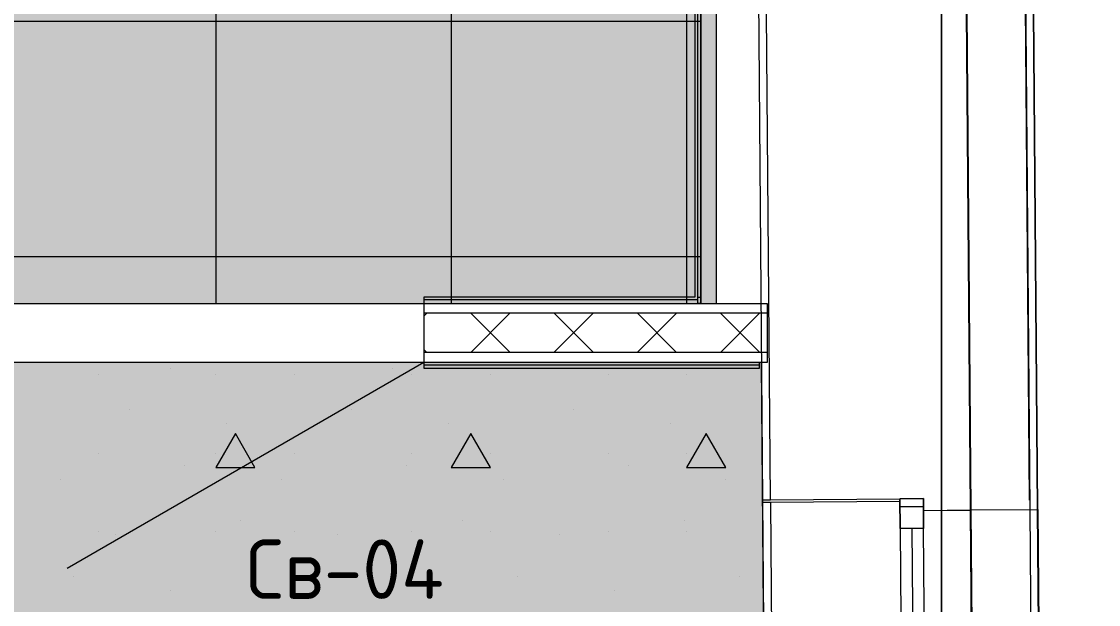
# Model space of a CAD drawing. Header units: millimetres. Extents: x -13069 to 207500, y -71366 to 56785.
# Drawn here: x 171982 to 174727, y 32788 to 34273 of the extents above; entities that cross this region are included whole.
import ezdxf

# ---------------------------------------------------------------- set-up
doc = ezdxf.new("R2010")
doc.units = ezdxf.units.MM
doc.layers.add('PDF _Подложка без мебели', color=7, linetype='Continuous')
doc.layers.add('PDF _Текст', color=7, linetype='Continuous')
doc.layers.add('PDF _Потолки', color=7, linetype='Continuous', lineweight=5, true_color=0x535353)
doc.layers.add('PDF _Ригели', color=7, linetype='Continuous', true_color=0x959595)
doc.styles.add('PDF GOST Common', font='GOST_Common.ttf')

msp = doc.modelspace()

# ---------------------------------------------------------------- hatches: boundary and pattern name
at = {"layer": 'PDF _Потолки', "true_color": 0xcae6ff, "transparency": 33554559}
msp.add_hatch(color=254, dxfattribs=at).paths.add_polyline_path([(167977.922, 35239.842), (167977.922, 36244.642), (170279.521, 36244.642), (170279.521, 34656.742), (170429.521, 34656.742), (170429.521, 38515.443), (171388.92, 38499.243), (171388.92, 38361.943), (171808.921, 38361.943), (171808.921, 38492.143), (171925.12, 38490.142), (171910.02, 42957.142), (173810.319, 42957.142), (173840.519, 39227.542), (173296.72, 39236.743), (173283.525, 38467.242), (173299.723, 36362.342), (173843.724, 36362.643), (173858.525, 34529.142), (173713.322, 34529.142), (173713.322, 33554.843), (170429.521, 33554.643), (168905.925, 33554.643), (168905.925, 35239.842)])
at = {"layer": 'PDF _Потолки', "true_color": 0xffffff, "transparency": 33554559}
msp.add_hatch(color=7, dxfattribs=at).paths.add_polyline_path([(164998.924, 22658.343), (164998.924, 26422.341), (165168.919, 26422.341), (165168.919, 27608.343), (167412.919, 27608.343), (167427.922, 25005.844), (167427.922, 23805.844), (167427.922, 22132.342), (167397.123, 22132.342), (167397.123, 21526.544), (167675.12, 21526.544), (167675.12, 21159.741), (168160.02, 21159.741), (168157.225, 22062.441), (170317.021, 22062.441), (170317.021, 22667.443), (170565.422, 22667.443), (168531.523, 22676.443), (168531.523, 23506.442), (167977.922, 23506.442), (167977.922, 33404.643), (173867.619, 33404.643), (173925.022, 26392.343), (173779.82, 26392.343), (173779.82, 25405.941), (173933.024, 25405.941), (173955.32, 22652.441), (171517.021, 22663.241), (171517.021, 22007.443), (173980.522, 22007.443), (173998.82, 19747.442), (173800.822, 19747.442), (173800.822, 18418.542), (174009.52, 18418.542), (168168.321, 18418.243), (168163.621, 19961.541), (168163.621, 19961.041), (167690.123, 19961.041), (167690.123, 19115.341), (167375.12, 19115.341), (167375.12, 18483.041), (165792.021, 18483.041), (165792.021, 18784.542), (165130.223, 18784.542), (165130.223, 22112.341), (165639.524, 22112.341), (165639.524, 22658.343)])

# ---------------------------------------------------------------- linework, layer by layer
at = {"layer": 'PDF _Подложка без мебели', "lineweight": 18}
msp.add_lwpolyline([(174326.622, -7031.659, -0.41419022), (174726.622, -7431.659, -0.4141845), (174326.622, -7831.659, -0.4141845), (173926.622, -7431.659, -0.41419022), (174326.622, -7031.659), (174326.622, 46201.342), (174326.622, -6109.058)], format="xyb", dxfattribs=at)
for points in [[(173846.824, 38447.042), (173826.823, 38446.942), (173829.222, 38152.542), (173843.724, 36362.643), (173870.42, 33054.142), (173890.422, 33054.241), (174220.42, 33056.942), (174280.424, 33057.443), (174281.022, 32981.442), (174280.424, 33057.443), (174220.42, 33056.942)], [(174426.823, 29793.542), (174427.623, 29698.541), (174357.621, 29697.943), (174356.822, 29792.941), (174426.823, 29793.542), (174400.724, 33027.442), (174400.724, 33028.442), (174373.32, 36416.943), (174359.52, 38111.842)], [(174360.319, 38111.842), (174374.021, 36416.943), (174401.42, 33028.442), (174571.421, 33029.742)], [(174551.225, 33053.642), (174524.021, 36418.142), (174374.021, 36416.943)], [(174559.324, 32053.642), (174577.525, 29794.741), (174558.622, 32138.642), (174558.622, 32139.642), (174578.624, 32139.842), (174571.421, 33029.742), (174544.023, 36418.243), (174524.021, 36418.142), (174524.021, 36417.143), (174551.42, 33029.643), (174558.622, 32139.642), (174408.622, 32138.442)], [(173890.422, 33054.241), (173863.725, 36362.742), (173808.72, 36362.342), (173823.423, 34545.042), (173713.322, 34545.042), (173713.322, 34537.042), (173697.422, 34537.042), (173697.422, 33570.542), (173007.225, 33570.542), (173007.225, 33389.642), (173862.425, 33389.642), (173862.425, 33404.643)], [(173704.319, 34537.042), (173704.319, 33570.542), (173705.424, 33570.542)], [(173753.324, 33554.643), (173882.225, 33554.643), (173882.225, 33404.643), (173862.425, 33404.643), (173007.225, 33404.643), (172097.923, 32879.643)], [(173007.225, 33554.643), (173705.424, 33554.643), (173705.424, 33570.542), (173713.322, 33570.542)], [(173705.424, 33563.642), (173007.225, 33563.642)], [(173713.322, 33554.643), (173705.424, 33554.643)], [(173014.323, 33529.643), (173007.225, 33522.543)], [(173882.225, 33529.643), (173007.225, 33529.643)], [(173226.42, 33529.643), (173126.42, 33429.643)], [(173127.122, 33529.643), (173227.122, 33429.643)], [(173438.621, 33529.643), (173338.621, 33429.643)], [(173339.219, 33529.643), (173439.219, 33429.643)], [(173650.724, 33529.643), (173550.724, 33429.643)], [(173551.322, 33529.643), (173651.322, 33429.643)], [(173862.822, 33529.643), (173762.822, 33429.643)], [(173763.523, 33529.643), (173863.523, 33429.643)], [(173007.225, 33437.342), (173015.025, 33429.643)], [(173882.225, 33429.643), (173007.225, 33429.643)], [(173007.225, 33398.641), (173862.425, 33398.641)], [(173870.42, 33054.142), (173875.523, 32427.943), (173876.225, 32427.943), (173878.819, 32104.142), (173897.624, 29789.242), (173917.619, 29789.443), (174356.822, 29792.941)], [(173870.524, 33048.142), (173890.519, 33048.242), (174220.524, 33050.942)], [(173890.519, 33048.242), (173898.625, 32048.342), (173899.321, 32048.342), (173917.619, 29789.443)], [(174220.622, 33036.943), (174280.619, 33037.441)], [(174280.723, 33027.442), (174400.724, 33028.442)], [(174400.724, 33027.442), (174280.723, 33026.441)], [(174401.42, 33028.442), (174408.622, 32138.442), (174427.525, 29793.542), (174577.525, 29794.741), (174597.52, 29794.943), (174578.624, 32139.842)], [(174578.52, 32139.842), (174571.324, 33029.742)], [(174572.325, 33029.843), (174579.521, 32139.842)], [(174251.023, 32981.242), (174257.524, 32183.242)]]:
    msp.add_lwpolyline(points, dxfattribs=at)
for points in [[(174572.325, 33029.843), (174544.92, 36418.243), (174543.919, 36418.243), (174571.324, 33029.742)], [(173868.724, 34529.142), (173713.322, 34529.142), (173713.322, 33554.643), (173753.324, 33554.643), (173753.324, 34489.143), (173868.724, 34489.143)], [(174287.522, 32183.442), (174281.022, 32981.442), (174221.025, 32980.943), (174220.42, 33056.942), (174221.025, 32980.943), (174227.525, 32182.942), (174228.123, 32106.942), (174288.121, 32107.443), (174228.123, 32106.942), (174227.525, 32182.942), (174287.522, 32183.442), (174288.121, 32107.443)]]:
    msp.add_lwpolyline(points, close=True, dxfattribs=at)
at = {"layer": 'PDF _Подложка без мебели', "lineweight": 0, "transparency": 33554559}
msp.add_solid([(173753.422, 33554.643), (173713.322, 33554.643), (173753.422, 34529.142), (173713.322, 34529.142)], dxfattribs=at)
at = {"layer": 'PDF _Потолки', "color": 7, "lineweight": 13}
msp.add_lwpolyline([(167977.922, 35239.842), (168905.925, 35239.842), (168905.925, 33554.643), (170429.521, 33554.643), (173713.322, 33554.843), (173713.322, 34529.142), (173858.525, 34529.142), (173843.724, 36362.643), (173299.723, 36362.342), (173283.525, 38467.242), (173296.72, 39236.743), (173840.519, 39227.542), (173810.319, 42957.142), (171910.02, 42957.142), (171925.12, 38490.142), (171808.921, 38492.143), (171808.921, 38361.943), (171388.92, 38361.943), (171388.92, 38499.243), (170429.521, 38515.443), (170429.521, 34656.742), (170279.624, 34656.742), (170279.624, 36244.642), (167977.922, 36244.642)], close=True, dxfattribs=at)
for points in [[(172476.622, 42957.142), (172476.622, 33554.767)], [(173076.622, 42957.142), (173076.622, 33554.843)], [(173676.622, 36362.542), (173676.622, 33554.843)], [(173713.322, 34273.342), (168905.925, 34273.342)], [(173713.322, 33673.342), (168905.925, 33673.342)], [(171517.021, 22007.443), (171517.021, 22663.241), (173955.32, 22652.441), (173933.024, 25405.941), (173779.82, 25405.941), (173779.82, 26392.343), (173925.022, 26392.343), (173867.619, 33404.643), (167977.922, 33404.643), (167977.922, 23506.442), (168531.523, 23506.442), (168531.523, 22676.443), (170565.422, 22667.443), (170317.021, 22667.443), (170317.021, 22062.441)]]:
    msp.add_lwpolyline(points, dxfattribs=at)
at = {"layer": 'PDF _Потолки', "color": 161, "lineweight": 20, "true_color": 0x40a5ff}
for points in [[(172362.522, 33389.743), (172362.522, 33389.743)], [(172928.221, 33389.743), (172928.221, 33389.743)], [(173493.821, 33389.743), (173493.821, 33389.743)], [(172176.622, 33373.342), (172176.622, 33373.342)], [(172476.622, 33373.342), (172476.622, 33373.342)], [(172676.622, 33373.342), (172676.622, 33373.342)], [(172976.622, 33373.342), (172976.622, 33373.342)], [(173176.622, 33373.342), (173176.622, 33373.342)], [(173476.622, 33373.342), (173476.622, 33373.342)], [(173676.622, 33373.342), (173676.622, 33373.342)], [(172256.419, 33283.642), (172256.419, 33283.642)], [(172822.123, 33283.642), (172822.123, 33283.642)], [(173387.822, 33283.642), (173387.822, 33283.642)], [(172503.923, 33248.242), (172503.923, 33248.242)], [(173069.621, 33248.242), (173069.621, 33248.242)], [(173635.319, 33248.242), (173635.319, 33248.242)], [(172176.622, 33173.342), (172176.622, 33173.342)], [(172476.622, 33173.342), (172476.622, 33173.342)], [(172676.622, 33173.342), (172676.622, 33173.342)], [(172976.622, 33173.342), (172976.622, 33173.342)], [(173176.622, 33173.342), (173176.622, 33173.342)], [(173476.622, 33173.342), (173476.622, 33173.342)], [(173676.622, 33173.342), (173676.622, 33173.342)], [(172397.819, 33142.242), (172397.819, 33142.242)], [(172963.523, 33142.242), (172963.523, 33142.242)], [(173529.222, 33142.242), (173529.222, 33142.242)], [(172079.624, 33106.842), (172079.624, 33106.842)], [(172645.323, 33106.842), (172645.323, 33106.842)], [(173211.021, 33106.842), (173211.021, 33106.842)], [(173776.719, 33106.842), (173776.719, 33106.842)], [(172539.219, 33000.743), (172539.219, 33000.743)], [(173104.924, 33000.743), (173104.924, 33000.743)], [(173670.622, 33000.743), (173670.622, 33000.743)], [(172176.622, 32973.342), (172176.622, 32973.342)], [(172476.622, 32973.342), (172476.622, 32973.342)], [(172676.622, 32973.342), (172676.622, 32973.342)], [(172976.622, 32973.342), (172976.622, 32973.342)], [(173176.622, 32973.342), (173176.622, 32973.342)], [(173476.622, 32973.342), (173476.622, 32973.342)], [(173676.622, 32973.342), (173676.622, 32973.342)], [(172221.025, 32965.443), (172221.025, 32965.443)], [(172786.723, 32965.443), (172786.723, 32965.443)], [(173352.421, 32965.443), (173352.421, 32965.443)], [(172115.025, 32859.342), (172115.025, 32859.342)], [(172680.723, 32859.342), (172680.723, 32859.342)], [(173246.421, 32859.342), (173246.421, 32859.342)], [(173812.022, 32859.342), (173812.022, 32859.342)], [(172362.522, 32824.043), (172362.522, 32824.043)], [(172928.221, 32824.043), (172928.221, 32824.043)], [(173493.821, 32824.043), (173493.821, 32824.043)]]:
    msp.add_lwpolyline(points, dxfattribs=at)
for points in [[(172526.622, 33223.042), (172476.622, 33136.442), (172576.622, 33136.442)], [(173126.622, 33223.042), (173076.622, 33136.442), (173176.622, 33136.442)], [(173726.622, 33223.042), (173676.622, 33136.442), (173776.622, 33136.442)]]:
    msp.add_lwpolyline(points, close=True, dxfattribs=at)
at = {"layer": 'PDF _Ригели', "color": 7, "lineweight": 18}
msp.add_lwpolyline([(174326.622, -2015.058), (174326.622, 46201.342)], dxfattribs=at)

# ---------------------------------------------------------------- texts
at = {"layer": 'PDF _Текст', "insert": (172553.835, 32877.586), "char_height": 151.5063, "attachment_point": 4, "style": 'PDF GOST Common'}
msp.add_mtext('Св-04', dxfattribs=at)

doc.saveas('drawing.dxf')
